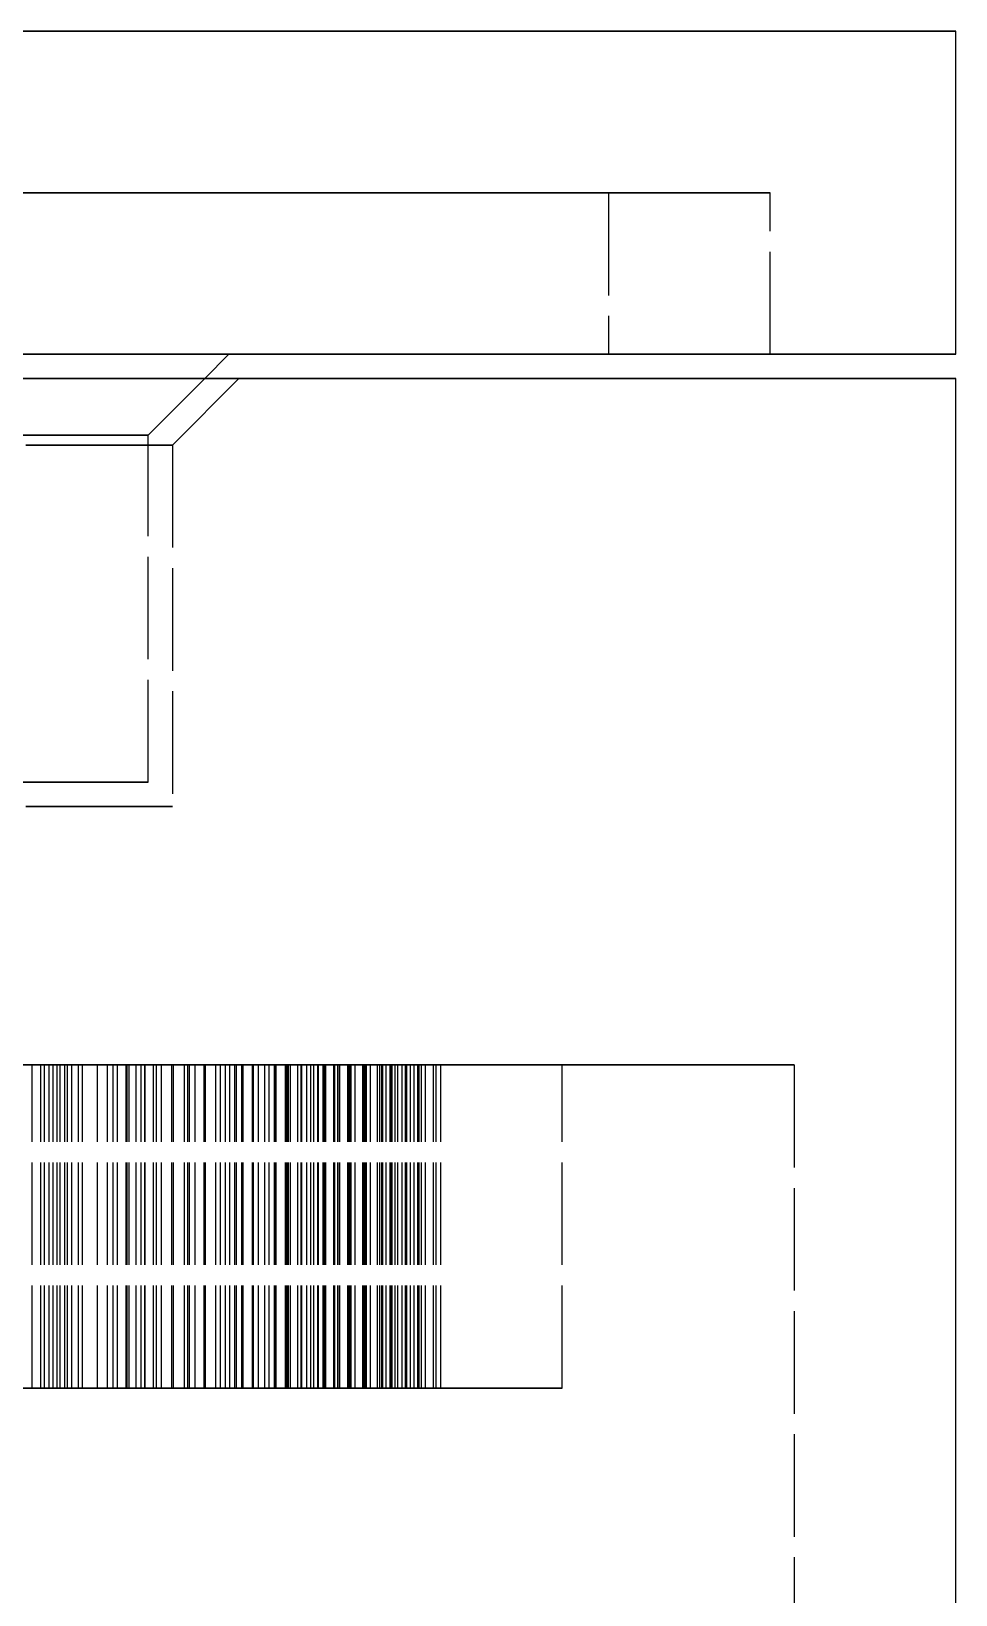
# Model space of a CAD drawing. Header units: millimetres. Extents: x -9 to 234, y -53 to 196.
# Drawn here: x 171.4 to 182.85, y 17.24 to 36.6 of the extents above; entities that cross this region are included whole.
import ezdxf

# ---------------------------------------------------------------- set-up
doc = ezdxf.new("R2010")
doc.units = ezdxf.units.MM
doc.linetypes.add('DASHED', pattern=[1.524, 1.27, -0.254])
doc.layers.add('HIDDEN', color=8, linetype='DASHED')
doc.layers.add('VISIBLE', color=7, linetype='CONTINUOUS')

msp = doc.modelspace()

# ---------------------------------------------------------------- linework, layer by layer
at = {"layer": 'HIDDEN'}
for points in [[(182.85, 36.6), (182.0881, 36.6), (181.32619, 36.6), (180.56429, 36.6), (179.80238, 36.6), (179.04048, 36.6), (178.27857, 36.6), (177.51667, 36.6), (176.75476, 36.6), (175.99286, 36.6), (175.23095, 36.6), (174.46905, 36.6), (173.70714, 36.6), (172.94524, 36.6), (172.18333, 36.6), (171.42143, 36.6), (170.65952, 36.6)], [(180.55, 34.6), (179.86111, 34.6), (179.17222, 34.6), (178.48333, 34.6), (177.79444, 34.6), (177.10556, 34.6), (176.41667, 34.6), (175.72778, 34.6), (175.03889, 34.6), (174.35, 34.6), (173.66111, 34.6), (172.97222, 34.6), (172.28333, 34.6), (171.59444, 34.6), (170.90556, 34.6)], [(180.55, 34.6), (179.86111, 34.6), (179.17222, 34.6), (178.48333, 34.6), (177.79444, 34.6), (177.10556, 34.6), (176.41667, 34.6), (175.72778, 34.6), (175.03889, 34.6), (174.35, 34.6), (173.66111, 34.6), (172.97222, 34.6), (172.28333, 34.6), (171.59444, 34.6), (170.90556, 34.6)], [(178.55, 34.6), (177.9246, 34.6), (177.29921, 34.6), (176.67381, 34.6), (176.04841, 34.6), (175.42302, 34.6), (174.79762, 34.6), (174.17222, 34.6), (173.54683, 34.6), (172.92143, 34.6), (172.29603, 34.6), (171.67063, 34.6), (171.04524, 34.6)], [(178.55, 34.6), (177.9246, 34.6), (177.29921, 34.6), (176.67381, 34.6), (176.04841, 34.6), (175.42302, 34.6), (174.79762, 34.6), (174.17222, 34.6), (173.54683, 34.6), (172.92143, 34.6), (172.29603, 34.6), (171.67063, 34.6), (171.04524, 34.6)], [(171.25, 34.6), (171.59444, 34.6), (171.93889, 34.6), (172.28333, 34.6), (172.62778, 34.6), (172.97222, 34.6), (173.31667, 34.6), (173.66111, 34.6), (174.00556, 34.6), (174.35, 34.6), (174.69444, 34.6), (175.03889, 34.6), (175.38333, 34.6), (175.72778, 34.6), (176.07222, 34.6), (176.41667, 34.6), (176.76111, 34.6), (177.10556, 34.6), (177.45, 34.6), (177.79444, 34.6), (178.13889, 34.6), (178.48333, 34.6), (178.82778, 34.6), (179.17222, 34.6), (179.51667, 34.6), (179.86111, 34.6), (180.20556, 34.6), (180.55, 34.6)], [(171.25, 34.6), (171.59444, 34.6), (171.93889, 34.6), (172.28333, 34.6), (172.62778, 34.6), (172.97222, 34.6), (173.31667, 34.6), (173.66111, 34.6), (174.00556, 34.6), (174.35, 34.6), (174.69444, 34.6), (175.03889, 34.6), (175.38333, 34.6), (175.72778, 34.6), (176.07222, 34.6), (176.41667, 34.6), (176.76111, 34.6), (177.10556, 34.6), (177.45, 34.6), (177.79444, 34.6), (178.13889, 34.6), (178.48333, 34.6), (178.82778, 34.6), (179.17222, 34.6), (179.51667, 34.6), (179.86111, 34.6), (180.20556, 34.6), (180.55, 34.6)], [(171.35794, 34.6), (171.67063, 34.6), (171.98333, 34.6), (172.29603, 34.6), (172.60873, 34.6), (172.92143, 34.6), (173.23413, 34.6), (173.54683, 34.6), (173.85952, 34.6), (174.17222, 34.6), (174.48492, 34.6), (174.79762, 34.6), (175.11032, 34.6), (175.42302, 34.6), (175.73571, 34.6), (176.04841, 34.6), (176.36111, 34.6), (176.67381, 34.6), (176.98651, 34.6), (177.29921, 34.6), (177.6119, 34.6), (177.9246, 34.6), (178.2373, 34.6), (178.55, 34.6)], [(171.35794, 34.6), (171.67063, 34.6), (171.98333, 34.6), (172.29603, 34.6), (172.60873, 34.6), (172.92143, 34.6), (173.23413, 34.6), (173.54683, 34.6), (173.85952, 34.6), (174.17222, 34.6), (174.48492, 34.6), (174.79762, 34.6), (175.11032, 34.6), (175.42302, 34.6), (175.73571, 34.6), (176.04841, 34.6), (176.36111, 34.6), (176.67381, 34.6), (176.98651, 34.6), (177.29921, 34.6), (177.6119, 34.6), (177.9246, 34.6), (178.2373, 34.6), (178.55, 34.6)], [(178.55, 34.6), (178.55, 32.6)], [(178.55, 34.6), (178.55, 32.6)], [(180.55, 32.6), (180.55, 34.6)], [(180.55, 32.6), (180.55, 34.6)], [(182.85, 32.6), (182.0881, 32.6), (181.32619, 32.6), (180.56429, 32.6), (179.80238, 32.6), (179.04048, 32.6), (178.27857, 32.6), (177.51667, 32.6), (176.75476, 32.6), (175.99286, 32.6), (175.23095, 32.6), (174.46905, 32.6), (173.70714, 32.6), (172.94524, 32.6), (172.18333, 32.6), (171.42143, 32.6), (170.65952, 32.6)], [(180.55, 32.6), (179.86111, 32.6), (179.17222, 32.6), (178.48333, 32.6), (177.79444, 32.6), (177.10556, 32.6), (176.41667, 32.6), (175.72778, 32.6), (175.03889, 32.6), (174.35, 32.6), (173.66111, 32.6), (172.97222, 32.6), (172.28333, 32.6), (171.59444, 32.6), (170.90556, 32.6)], [(180.55, 32.6), (179.86111, 32.6), (179.17222, 32.6), (178.48333, 32.6), (177.79444, 32.6), (177.10556, 32.6), (176.41667, 32.6), (175.72778, 32.6), (175.03889, 32.6), (174.35, 32.6), (173.66111, 32.6), (172.97222, 32.6), (172.28333, 32.6), (171.59444, 32.6), (170.90556, 32.6)], [(173.85, 32.6), (173.37381, 32.6), (172.89762, 32.6), (172.42143, 32.6), (171.94524, 32.6), (171.46905, 32.6), (170.99286, 32.6)], [(178.55, 32.6), (177.9246, 32.6), (177.29921, 32.6), (176.67381, 32.6), (176.04841, 32.6), (175.42302, 32.6), (174.79762, 32.6), (174.17222, 32.6), (173.54683, 32.6), (172.92143, 32.6), (172.29603, 32.6), (171.67063, 32.6), (171.04524, 32.6)], [(178.55, 32.6), (177.9246, 32.6), (177.29921, 32.6), (176.67381, 32.6), (176.04841, 32.6), (175.42302, 32.6), (174.79762, 32.6), (174.17222, 32.6), (173.54683, 32.6), (172.92143, 32.6), (172.29603, 32.6), (171.67063, 32.6), (171.04524, 32.6)], [(171.23095, 32.6), (171.46905, 32.6), (171.70714, 32.6), (171.94524, 32.6), (172.18333, 32.6), (172.42143, 32.6), (172.65952, 32.6), (172.89762, 32.6), (173.13571, 32.6), (173.37381, 32.6), (173.6119, 32.6), (173.85, 32.6)], [(171.25, 32.6), (171.59444, 32.6), (171.93889, 32.6), (172.28333, 32.6), (172.62778, 32.6), (172.97222, 32.6), (173.31667, 32.6), (173.66111, 32.6), (174.00556, 32.6), (174.35, 32.6), (174.69444, 32.6), (175.03889, 32.6), (175.38333, 32.6), (175.72778, 32.6), (176.07222, 32.6), (176.41667, 32.6), (176.76111, 32.6), (177.10556, 32.6), (177.45, 32.6), (177.79444, 32.6), (178.13889, 32.6), (178.48333, 32.6), (178.82778, 32.6), (179.17222, 32.6), (179.51667, 32.6), (179.86111, 32.6), (180.20556, 32.6), (180.55, 32.6)], [(171.25, 32.6), (171.59444, 32.6), (171.93889, 32.6), (172.28333, 32.6), (172.62778, 32.6), (172.97222, 32.6), (173.31667, 32.6), (173.66111, 32.6), (174.00556, 32.6), (174.35, 32.6), (174.69444, 32.6), (175.03889, 32.6), (175.38333, 32.6), (175.72778, 32.6), (176.07222, 32.6), (176.41667, 32.6), (176.76111, 32.6), (177.10556, 32.6), (177.45, 32.6), (177.79444, 32.6), (178.13889, 32.6), (178.48333, 32.6), (178.82778, 32.6), (179.17222, 32.6), (179.51667, 32.6), (179.86111, 32.6), (180.20556, 32.6), (180.55, 32.6)], [(171.35794, 32.6), (171.67063, 32.6), (171.98333, 32.6), (172.29603, 32.6), (172.60873, 32.6), (172.92143, 32.6), (173.23413, 32.6), (173.54683, 32.6), (173.85952, 32.6), (174.17222, 32.6), (174.48492, 32.6), (174.79762, 32.6), (175.11032, 32.6), (175.42302, 32.6), (175.73571, 32.6), (176.04841, 32.6), (176.36111, 32.6), (176.67381, 32.6), (176.98651, 32.6), (177.29921, 32.6), (177.6119, 32.6), (177.9246, 32.6), (178.2373, 32.6), (178.55, 32.6)], [(171.35794, 32.6), (171.67063, 32.6), (171.98333, 32.6), (172.29603, 32.6), (172.60873, 32.6), (172.92143, 32.6), (173.23413, 32.6), (173.54683, 32.6), (173.85952, 32.6), (174.17222, 32.6), (174.48492, 32.6), (174.79762, 32.6), (175.11032, 32.6), (175.42302, 32.6), (175.73571, 32.6), (176.04841, 32.6), (176.36111, 32.6), (176.67381, 32.6), (176.98651, 32.6), (177.29921, 32.6), (177.6119, 32.6), (177.9246, 32.6), (178.2373, 32.6), (178.55, 32.6)], [(182.85, 32.3), (182.0881, 32.3), (181.32619, 32.3), (180.56429, 32.3), (179.80238, 32.3), (179.04048, 32.3), (178.27857, 32.3), (177.51667, 32.3), (176.75476, 32.3), (175.99286, 32.3), (175.23095, 32.3), (174.46905, 32.3), (173.70714, 32.3), (172.94524, 32.3), (172.18333, 32.3), (171.42143, 32.3), (170.65952, 32.3)], [(173.97426, 32.3), (173.49413, 32.3), (173.01399, 32.3), (172.53386, 32.3), (172.05372, 32.3), (171.57359, 32.3), (171.09345, 32.3)], [(171.33352, 32.3), (171.57359, 32.3), (171.81365, 32.3), (172.05372, 32.3), (172.29379, 32.3), (172.53386, 32.3), (172.77393, 32.3), (173.01399, 32.3), (173.25406, 32.3), (173.49413, 32.3), (173.7342, 32.3), (173.97426, 32.3)], [(172.85, 31.6), (173.55, 32.3)], [(173.15, 31.47574), (173.97426, 32.3)], [(172.85, 31.6), (172.40556, 31.6), (171.96111, 31.6), (171.51667, 31.6), (171.07222, 31.6)], [(171.29444, 31.6), (171.51667, 31.6), (171.73889, 31.6), (171.96111, 31.6), (172.18333, 31.6), (172.40556, 31.6), (172.62778, 31.6), (172.85, 31.6)], [(172.85, 27.3), (172.85, 31.6)], [(171.33413, 31.47574), (171.56111, 31.47574), (171.7881, 31.47574), (172.01508, 31.47574), (172.24206, 31.47574), (172.46905, 31.47574), (172.69603, 31.47574), (172.92302, 31.47574), (173.15, 31.47574)], [(173.15, 31.47574), (172.69603, 31.47574), (172.24206, 31.47574), (171.7881, 31.47574), (171.33413, 31.47574)], [(173.15, 31.47574), (173.15, 27)], [(172.85, 27.3), (172.40556, 27.3), (171.96111, 27.3), (171.51667, 27.3), (171.07222, 27.3)], [(171.29444, 27.3), (171.51667, 27.3), (171.73889, 27.3), (171.96111, 27.3), (172.18333, 27.3), (172.40556, 27.3), (172.62778, 27.3), (172.85, 27.3)], [(171.33413, 27), (171.56111, 27), (171.7881, 27), (172.01508, 27), (172.24206, 27), (172.46905, 27), (172.69603, 27), (172.92302, 27), (173.15, 27)], [(173.15, 27), (172.69603, 27), (172.24206, 27), (171.7881, 27), (171.33413, 27)], [(171.07222, 23.8), (171.42143, 23.8), (171.77063, 23.8), (172.11984, 23.8), (172.46905, 23.8), (172.81825, 23.8), (173.16746, 23.8), (173.51667, 23.8), (173.86587, 23.8), (174.21508, 23.8), (174.56429, 23.8), (174.91349, 23.8), (175.2627, 23.8), (175.6119, 23.8), (175.96111, 23.8), (176.31032, 23.8), (176.65952, 23.8), (177.00873, 23.8), (177.35794, 23.8), (177.70714, 23.8), (178.05635, 23.8), (178.40556, 23.8), (178.75476, 23.8), (179.10397, 23.8), (179.45317, 23.8), (179.80238, 23.8), (180.15159, 23.8), (180.50079, 23.8), (180.85, 23.8)], [(180.85, 23.8), (180.15159, 23.8), (179.45317, 23.8), (178.75476, 23.8), (178.05635, 23.8), (177.35794, 23.8), (176.65952, 23.8), (175.96111, 23.8), (175.2627, 23.8), (174.56429, 23.8), (173.86587, 23.8), (173.16746, 23.8), (172.46905, 23.8), (171.77063, 23.8), (171.07222, 23.8)], [(171.29643, 23.8), (171.6, 23.8), (171.90357, 23.8), (172.20714, 23.8), (172.51071, 23.8), (172.81429, 23.8), (173.11786, 23.8), (173.42143, 23.8), (173.725, 23.8), (174.02857, 23.8), (174.33214, 23.8), (174.63571, 23.8), (174.93929, 23.8), (175.24286, 23.8), (175.54643, 23.8), (175.85, 23.8), (176.15357, 23.8), (176.45714, 23.8), (176.76071, 23.8), (177.06429, 23.8), (177.36786, 23.8), (177.67143, 23.8), (177.975, 23.8)], [(177.975, 23.8), (177.36786, 23.8), (176.76071, 23.8), (176.15357, 23.8), (175.54643, 23.8), (174.93929, 23.8), (174.33214, 23.8), (173.725, 23.8), (173.11786, 23.8), (172.51071, 23.8), (171.90357, 23.8), (171.29643, 23.8)], [(171.37558, 23.8), (171.56638, 23.8)], [(171.56638, 23.8), (171.37558, 23.8)], [(171.52217, 23.8), (171.41378, 23.8)], [(171.41378, 23.8), (171.67233, 23.8)], [(171.67233, 23.8), (171.41378, 23.8)], [(171.41378, 23.8), (171.52217, 23.8)], [(171.41378, 19.8), (171.41378, 23.8)], [(171.41378, 19.8), (171.41378, 23.8)], [(171.62503, 23.8), (171.52217, 23.8)], [(171.52217, 23.8), (171.62503, 23.8)], [(171.52217, 19.8), (171.52217, 23.8)], [(171.52217, 19.8), (171.52217, 23.8)], [(171.56638, 23.8), (171.76126, 23.8)], [(171.76126, 23.8), (171.56638, 23.8)], [(171.56638, 19.8), (171.56638, 23.8)], [(171.56638, 19.8), (171.56638, 23.8)], [(171.72276, 23.8), (171.62503, 23.8)], [(171.62503, 23.8), (171.72276, 23.8)], [(171.62503, 19.8), (171.62503, 23.8)], [(171.62503, 19.8), (171.62503, 23.8)], [(171.67233, 23.8), (171.85129, 23.8)], [(171.85129, 23.8), (171.67233, 23.8)], [(171.67233, 19.8), (171.67233, 23.8)], [(171.67233, 19.8), (171.67233, 23.8)], [(171.81565, 23.8), (171.72276, 23.8)], [(171.72276, 23.8), (171.81565, 23.8)], [(171.72276, 19.8), (171.72276, 23.8)], [(171.72276, 19.8), (171.72276, 23.8)], [(171.76126, 23.8), (171.98762, 23.8)], [(171.98762, 23.8), (171.76126, 23.8)], [(171.76126, 19.8), (171.76126, 23.8)], [(171.76126, 19.8), (171.76126, 23.8)], [(171.90389, 23.8), (171.81565, 23.8)], [(171.81565, 23.8), (171.90389, 23.8)], [(171.81565, 19.8), (171.81565, 23.8)], [(171.81565, 19.8), (171.81565, 23.8)], [(171.85129, 23.8), (172.03529, 23.8)], [(172.03529, 23.8), (171.85129, 23.8)], [(171.85129, 19.8), (171.85129, 23.8)], [(171.85129, 19.8), (171.85129, 23.8)], [(171.98762, 23.8), (171.90389, 23.8)], [(171.90389, 23.8), (171.98762, 23.8)], [(171.90389, 19.8), (171.90389, 23.8)], [(171.90389, 19.8), (171.90389, 23.8)], [(171.98762, 19.8), (171.98762, 23.8)], [(171.98762, 19.8), (171.98762, 23.8)], [(172.03529, 23.8), (172.22382, 23.8)], [(172.22382, 23.8), (172.03529, 23.8)], [(172.03529, 19.8), (172.03529, 23.8)], [(172.03529, 19.8), (172.03529, 23.8)], [(172.22382, 23.8), (172.4165, 23.8)], [(172.4165, 23.8), (172.22382, 23.8)], [(172.22382, 19.8), (172.22382, 23.8)], [(172.22382, 19.8), (172.22382, 23.8)], [(172.46993, 23.8), (172.34708, 23.8)], [(172.34708, 23.8), (172.57579, 23.8)], [(172.57579, 23.8), (172.34708, 23.8)], [(172.34708, 23.8), (172.46993, 23.8)], [(172.34708, 19.8), (172.34708, 23.8)], [(172.34708, 19.8), (172.34708, 23.8)], [(172.4165, 23.8), (172.61303, 23.8)], [(172.61303, 23.8), (172.4165, 23.8)], [(172.4165, 19.8), (172.4165, 23.8)], [(172.4165, 19.8), (172.4165, 23.8)], [(172.58785, 23.8), (172.46993, 23.8)], [(172.46993, 23.8), (172.58785, 23.8)], [(172.46993, 19.8), (172.46993, 23.8)], [(172.46993, 19.8), (172.46993, 23.8)], [(172.57579, 23.8), (172.76108, 23.8)], [(172.76108, 23.8), (172.57579, 23.8)], [(172.57579, 19.8), (172.57579, 23.8)], [(172.57579, 19.8), (172.57579, 23.8)], [(172.70118, 23.8), (172.58785, 23.8)], [(172.58785, 23.8), (172.70118, 23.8)], [(172.58785, 19.8), (172.58785, 23.8)], [(172.58785, 19.8), (172.58785, 23.8)], [(172.61303, 23.8), (172.81318, 23.8)], [(172.81318, 23.8), (172.61303, 23.8)], [(172.61303, 19.8), (172.61303, 23.8)], [(172.61303, 19.8), (172.61303, 23.8)], [(172.81016, 23.8), (172.70118, 23.8)], [(172.70118, 23.8), (172.81016, 23.8)], [(172.70118, 19.8), (172.70118, 23.8)], [(172.70118, 19.8), (172.70118, 23.8)], [(172.76108, 23.8), (172.95078, 23.8)], [(172.95078, 23.8), (172.76108, 23.8)], [(172.76108, 19.8), (172.76108, 23.8)], [(172.76108, 19.8), (172.76108, 23.8)], [(172.91495, 23.8), (172.81016, 23.8)], [(172.81016, 23.8), (172.91495, 23.8)], [(172.81016, 19.8), (172.81016, 23.8)], [(172.81016, 19.8), (172.81016, 23.8)], [(172.81318, 23.8), (173.01565, 23.8)], [(173.01565, 23.8), (172.81318, 23.8)], [(172.81318, 19.8), (172.81318, 23.8)], [(172.81318, 19.8), (172.81318, 23.8)], [(173.01565, 23.8), (172.91495, 23.8)], [(172.91495, 23.8), (173.01565, 23.8)], [(172.91495, 19.8), (172.91495, 23.8)], [(172.91495, 19.8), (172.91495, 23.8)], [(172.95078, 23.8), (173.14443, 23.8)], [(173.14443, 23.8), (172.95078, 23.8)], [(172.95078, 19.8), (172.95078, 23.8)], [(172.95078, 19.8), (172.95078, 23.8)], [(173.01565, 19.8), (173.01565, 23.8)], [(173.01565, 19.8), (173.01565, 23.8)], [(173.14443, 23.8), (173.34168, 23.8)], [(173.34168, 23.8), (173.14443, 23.8)], [(173.14443, 19.8), (173.14443, 23.8)], [(173.14443, 19.8), (173.14443, 23.8)], [(173.30149, 23.8), (173.16522, 23.8)], [(173.16522, 23.8), (173.36215, 23.8)], [(173.36215, 23.8), (173.16522, 23.8)], [(173.16522, 23.8), (173.30149, 23.8)], [(173.16522, 19.8), (173.16522, 23.8)], [(173.16522, 19.8), (173.16522, 23.8)], [(173.43346, 23.8), (173.30149, 23.8)], [(173.30149, 23.8), (173.43346, 23.8)], [(173.30149, 19.8), (173.30149, 23.8)], [(173.30149, 19.8), (173.30149, 23.8)], [(173.34168, 23.8), (173.54226, 23.8)], [(173.54226, 23.8), (173.34168, 23.8)], [(173.34168, 19.8), (173.34168, 23.8)], [(173.34168, 19.8), (173.34168, 23.8)], [(173.36215, 23.8), (173.55218, 23.8)], [(173.55218, 23.8), (173.36215, 23.8)], [(173.36215, 19.8), (173.36215, 23.8)], [(173.36215, 19.8), (173.36215, 23.8)], [(173.56142, 23.8), (173.43346, 23.8)], [(173.43346, 23.8), (173.56142, 23.8)], [(173.43346, 19.8), (173.43346, 23.8)], [(173.43346, 19.8), (173.43346, 23.8)], [(173.54226, 23.8), (173.74596, 23.8)], [(173.74596, 23.8), (173.54226, 23.8)], [(173.54226, 19.8), (173.54226, 23.8)], [(173.54226, 19.8), (173.54226, 23.8)], [(173.55218, 23.8), (173.74596, 23.8)], [(173.74596, 23.8), (173.55218, 23.8)], [(173.55218, 19.8), (173.55218, 23.8)], [(173.55218, 19.8), (173.55218, 23.8)], [(173.68555, 23.8), (173.56142, 23.8)], [(173.56142, 23.8), (173.68555, 23.8)], [(173.56142, 19.8), (173.56142, 23.8)], [(173.56142, 19.8), (173.56142, 23.8)], [(173.806, 23.8), (173.68555, 23.8)], [(173.68555, 23.8), (173.806, 23.8)], [(173.68555, 19.8), (173.68555, 23.8)], [(173.68555, 19.8), (173.68555, 23.8)], [(173.74596, 23.8), (173.92283, 23.8)], [(173.74596, 23.8), (173.94307, 23.8)], [(173.94307, 23.8), (173.74596, 23.8)], [(173.92283, 23.8), (173.74596, 23.8)], [(173.74596, 19.8), (173.74596, 23.8)], [(173.74596, 19.8), (173.74596, 23.8)], [(173.74596, 19.8), (173.74596, 23.8)], [(173.74596, 19.8), (173.74596, 23.8)], [(173.92283, 23.8), (173.806, 23.8)], [(173.806, 23.8), (173.92283, 23.8)], [(173.806, 19.8), (173.806, 23.8)], [(173.806, 19.8), (173.806, 23.8)], [(174.00976, 23.8), (173.86123, 23.8)], [(173.86123, 23.8), (174.0247, 23.8)], [(174.0247, 23.8), (173.86123, 23.8)], [(173.86123, 23.8), (174.00976, 23.8)], [(173.86123, 19.8), (173.86123, 23.8)], [(173.86123, 19.8), (173.86123, 23.8)], [(173.92283, 19.8), (173.92283, 23.8)], [(173.92283, 19.8), (173.92283, 23.8)], [(173.94307, 23.8), (174.14322, 23.8)], [(174.14322, 23.8), (173.94307, 23.8)], [(173.94307, 19.8), (173.94307, 23.8)], [(173.94307, 19.8), (173.94307, 23.8)], [(174.15465, 23.8), (174.00976, 23.8)], [(174.00976, 23.8), (174.15465, 23.8)], [(174.00976, 19.8), (174.00976, 23.8)], [(174.00976, 19.8), (174.00976, 23.8)], [(174.0247, 23.8), (174.21785, 23.8)], [(174.21785, 23.8), (174.0247, 23.8)], [(174.0247, 19.8), (174.0247, 23.8)], [(174.0247, 19.8), (174.0247, 23.8)], [(174.14322, 23.8), (174.34615, 23.8)], [(174.34615, 23.8), (174.14322, 23.8)], [(174.14322, 19.8), (174.14322, 23.8)], [(174.14322, 19.8), (174.14322, 23.8)], [(174.29615, 23.8), (174.15465, 23.8)], [(174.15465, 23.8), (174.29615, 23.8)], [(174.15465, 19.8), (174.15465, 23.8)], [(174.15465, 19.8), (174.15465, 23.8)], [(174.21785, 23.8), (174.41405, 23.8)], [(174.41405, 23.8), (174.21785, 23.8)], [(174.21785, 19.8), (174.21785, 23.8)], [(174.21785, 19.8), (174.21785, 23.8)], [(174.43438, 23.8), (174.29615, 23.8)], [(174.29615, 23.8), (174.43438, 23.8)], [(174.29615, 19.8), (174.29615, 23.8)], [(174.29615, 19.8), (174.29615, 23.8)], [(174.34615, 23.8), (174.55166, 23.8)], [(174.55166, 23.8), (174.34615, 23.8)], [(174.34615, 19.8), (174.34615, 23.8)], [(174.34615, 19.8), (174.34615, 23.8)], [(174.41405, 23.8), (174.61295, 23.8)], [(174.61295, 23.8), (174.41405, 23.8)], [(174.41405, 19.8), (174.41405, 23.8)], [(174.41405, 19.8), (174.41405, 23.8)], [(174.58869, 23.8), (174.42917, 23.8)], [(174.42917, 23.8), (174.55778, 23.8)], [(174.55778, 23.8), (174.42917, 23.8)], [(174.42917, 23.8), (174.58869, 23.8)], [(174.42917, 19.8), (174.42917, 23.8)], [(174.42917, 19.8), (174.42917, 23.8)], [(174.56945, 23.8), (174.43438, 23.8)], [(174.43438, 23.8), (174.56945, 23.8)], [(174.43438, 19.8), (174.43438, 23.8)], [(174.43438, 19.8), (174.43438, 23.8)], [(174.55166, 23.8), (174.70142, 23.8)], [(174.70142, 23.8), (174.55166, 23.8)], [(174.55166, 19.8), (174.55166, 23.8)], [(174.55166, 19.8), (174.55166, 23.8)], [(174.55778, 23.8), (174.75241, 23.8)], [(174.75241, 23.8), (174.55778, 23.8)], [(174.55778, 19.8), (174.55778, 23.8)], [(174.55778, 19.8), (174.55778, 23.8)], [(174.70142, 23.8), (174.56945, 23.8)], [(174.56945, 23.8), (174.70142, 23.8)], [(174.56945, 19.8), (174.56945, 23.8)], [(174.56945, 19.8), (174.56945, 23.8)], [(174.74527, 23.8), (174.58869, 23.8)], [(174.58869, 23.8), (174.74527, 23.8)], [(174.58869, 19.8), (174.58869, 23.8)], [(174.58869, 19.8), (174.58869, 23.8)], [(174.61295, 23.8), (174.81428, 23.8)], [(174.81428, 23.8), (174.61295, 23.8)], [(174.61295, 19.8), (174.61295, 23.8)], [(174.61295, 19.8), (174.61295, 23.8)], [(174.70142, 19.8), (174.70142, 23.8)], [(174.70142, 19.8), (174.70142, 23.8)], [(174.89909, 23.8), (174.74527, 23.8)], [(174.74527, 23.8), (174.89909, 23.8)], [(174.74527, 19.8), (174.74527, 23.8)], [(174.74527, 19.8), (174.74527, 23.8)], [(174.75241, 23.8), (174.94936, 23.8)], [(174.94936, 23.8), (174.75241, 23.8)], [(174.75241, 19.8), (174.75241, 23.8)], [(174.75241, 19.8), (174.75241, 23.8)], [(174.81428, 23.8), (175.01782, 23.8)], [(175.01782, 23.8), (174.81428, 23.8)], [(174.81428, 19.8), (174.81428, 23.8)], [(174.81428, 19.8), (174.81428, 23.8)], [(175.03334, 23.8), (174.86419, 23.8)], [(174.86419, 23.8), (174.95685, 23.8)], [(174.95685, 23.8), (174.86419, 23.8)], [(174.86419, 23.8), (175.03334, 23.8)], [(174.86419, 19.8), (174.86419, 23.8)], [(174.86419, 19.8), (174.86419, 23.8)], [(175.05025, 23.8), (174.89909, 23.8)], [(174.89909, 23.8), (175.05025, 23.8)], [(174.89909, 19.8), (174.89909, 23.8)], [(174.89909, 19.8), (174.89909, 23.8)], [(174.94936, 23.8), (175.14834, 23.8)], [(175.14834, 23.8), (174.94936, 23.8)], [(174.94936, 19.8), (174.94936, 23.8)], [(174.94936, 19.8), (174.94936, 23.8)], [(174.95685, 23.8), (175.15129, 23.8)], [(175.15129, 23.8), (174.95685, 23.8)], [(174.95685, 19.8), (174.95685, 23.8)], [(174.95685, 19.8), (174.95685, 23.8)], [(175.01782, 23.8), (175.22339, 23.8)], [(175.22339, 23.8), (175.01782, 23.8)], [(175.01782, 19.8), (175.01782, 23.8)], [(175.01782, 19.8), (175.01782, 23.8)], [(175.20028, 23.8), (175.03334, 23.8)], [(175.03334, 23.8), (175.20028, 23.8)], [(175.03334, 19.8), (175.03334, 23.8)], [(175.03334, 19.8), (175.03334, 23.8)], [(175.1988, 23.8), (175.05025, 23.8)], [(175.05025, 23.8), (175.1988, 23.8)], [(175.05025, 19.8), (175.05025, 23.8)], [(175.05025, 19.8), (175.05025, 23.8)], [(175.14834, 23.8), (175.34914, 23.8)], [(175.34914, 23.8), (175.14834, 23.8)], [(175.14834, 19.8), (175.14834, 23.8)], [(175.14834, 19.8), (175.14834, 23.8)], [(175.15129, 23.8), (175.34731, 23.8)], [(175.34731, 23.8), (175.15129, 23.8)], [(175.15129, 19.8), (175.15129, 23.8)], [(175.15129, 19.8), (175.15129, 23.8)], [(175.33992, 23.8), (175.16259, 23.8)], [(175.16259, 23.8), (175.2185, 23.8)], [(175.2185, 23.8), (175.16259, 23.8)], [(175.16259, 23.8), (175.33992, 23.8)], [(175.16259, 19.8), (175.16259, 23.8)], [(175.16259, 19.8), (175.16259, 23.8)], [(175.34476, 23.8), (175.1988, 23.8)], [(175.1988, 23.8), (175.34476, 23.8)], [(175.1988, 19.8), (175.1988, 23.8)], [(175.1988, 19.8), (175.1988, 23.8)], [(175.36511, 23.8), (175.20028, 23.8)], [(175.20028, 23.8), (175.36511, 23.8)], [(175.20028, 19.8), (175.20028, 23.8)], [(175.20028, 19.8), (175.20028, 23.8)], [(175.2185, 23.8), (175.41109, 23.8)], [(175.41109, 23.8), (175.2185, 23.8)], [(175.2185, 19.8), (175.2185, 23.8)], [(175.2185, 19.8), (175.2185, 23.8)], [(175.22339, 23.8), (175.34476, 23.8)], [(175.34476, 23.8), (175.22339, 23.8)], [(175.22339, 19.8), (175.22339, 23.8)], [(175.22339, 19.8), (175.22339, 23.8)], [(175.50581, 23.8), (175.32181, 23.8)], [(175.32181, 23.8), (175.3405, 23.8)], [(175.3405, 23.8), (175.32181, 23.8)], [(175.32181, 23.8), (175.50581, 23.8)], [(175.32181, 19.8), (175.32181, 23.8)], [(175.32181, 19.8), (175.32181, 23.8)], [(175.51579, 23.8), (175.33992, 23.8)], [(175.33992, 23.8), (175.51579, 23.8)], [(175.33992, 19.8), (175.33992, 23.8)], [(175.33992, 19.8), (175.33992, 23.8)], [(175.3405, 23.8), (175.5296, 23.8)], [(175.5296, 23.8), (175.3405, 23.8)], [(175.3405, 19.8), (175.3405, 23.8)], [(175.3405, 19.8), (175.3405, 23.8)], [(175.34476, 19.8), (175.34476, 23.8)], [(175.34476, 19.8), (175.34476, 23.8)], [(175.34731, 23.8), (175.54468, 23.8)], [(175.54468, 23.8), (175.34731, 23.8)], [(175.34731, 19.8), (175.34731, 23.8)], [(175.34731, 19.8), (175.34731, 23.8)], [(175.34914, 23.8), (175.55155, 23.8)], [(175.55155, 23.8), (175.34914, 23.8)], [(175.34914, 19.8), (175.34914, 23.8)], [(175.34914, 19.8), (175.34914, 23.8)], [(175.5279, 23.8), (175.36511, 23.8)], [(175.36511, 23.8), (175.5279, 23.8)], [(175.36511, 19.8), (175.36511, 23.8)], [(175.36511, 19.8), (175.36511, 23.8)], [(175.41109, 23.8), (175.60451, 23.8)], [(175.60451, 23.8), (175.41109, 23.8)], [(175.41109, 19.8), (175.41109, 23.8)], [(175.41109, 19.8), (175.41109, 23.8)], [(175.68911, 23.8), (175.50581, 23.8)], [(175.50581, 23.8), (175.68911, 23.8)], [(175.50581, 19.8), (175.50581, 23.8)], [(175.50581, 19.8), (175.50581, 23.8)], [(175.69023, 23.8), (175.51579, 23.8)], [(175.51579, 23.8), (175.69023, 23.8)], [(175.51579, 19.8), (175.51579, 23.8)], [(175.51579, 19.8), (175.51579, 23.8)], [(175.68865, 23.8), (175.5279, 23.8)], [(175.5279, 23.8), (175.68865, 23.8)], [(175.5279, 19.8), (175.5279, 23.8)], [(175.5279, 19.8), (175.5279, 23.8)], [(175.5296, 23.8), (175.71877, 23.8)], [(175.71877, 23.8), (175.5296, 23.8)], [(175.5296, 19.8), (175.5296, 23.8)], [(175.5296, 19.8), (175.5296, 23.8)], [(175.54468, 23.8), (175.74323, 23.8)], [(175.74323, 23.8), (175.54468, 23.8)], [(175.54468, 19.8), (175.54468, 23.8)], [(175.54468, 19.8), (175.54468, 23.8)], [(175.55155, 23.8), (175.75543, 23.8)], [(175.75543, 23.8), (175.55155, 23.8)], [(175.55155, 19.8), (175.55155, 23.8)], [(175.55155, 19.8), (175.55155, 23.8)], [(175.60451, 23.8), (175.79859, 23.8)], [(175.79859, 23.8), (175.60451, 23.8)], [(175.60451, 19.8), (175.60451, 23.8)], [(175.60451, 19.8), (175.60451, 23.8)], [(175.84738, 23.8), (175.68865, 23.8)], [(175.68865, 23.8), (175.84738, 23.8)], [(175.68865, 19.8), (175.68865, 23.8)], [(175.68865, 19.8), (175.68865, 23.8)], [(175.87168, 23.8), (175.68911, 23.8)], [(175.68911, 23.8), (175.87168, 23.8)], [(175.68911, 19.8), (175.68911, 23.8)], [(175.68911, 19.8), (175.68911, 23.8)], [(175.86326, 23.8), (175.69023, 23.8)], [(175.69023, 23.8), (175.86326, 23.8)], [(175.69023, 19.8), (175.69023, 23.8)], [(175.69023, 19.8), (175.69023, 23.8)], [(175.71877, 23.8), (175.9079, 23.8)], [(175.9079, 23.8), (175.71877, 23.8)], [(175.71877, 19.8), (175.71877, 23.8)], [(175.71877, 19.8), (175.71877, 23.8)], [(175.74323, 23.8), (175.9428, 23.8)], [(175.9428, 23.8), (175.74323, 23.8)], [(175.74323, 19.8), (175.74323, 23.8)], [(175.74323, 19.8), (175.74323, 23.8)], [(175.75543, 23.8), (175.84738, 23.8)], [(175.84738, 23.8), (175.75543, 23.8)], [(175.75543, 19.8), (175.75543, 23.8)], [(175.75543, 19.8), (175.75543, 23.8)], [(175.79859, 23.8), (175.9932, 23.8)], [(175.9932, 23.8), (175.79859, 23.8)], [(175.79859, 19.8), (175.79859, 23.8)], [(175.79859, 19.8), (175.79859, 23.8)], [(175.84738, 19.8), (175.84738, 23.8)], [(175.84738, 19.8), (175.84738, 23.8)], [(176.03485, 23.8), (175.86326, 23.8)], [(175.86326, 23.8), (176.03485, 23.8)], [(175.86326, 19.8), (175.86326, 23.8)], [(175.86326, 19.8), (175.86326, 23.8)], [(176.05347, 23.8), (175.87168, 23.8)], [(175.87168, 23.8), (176.05347, 23.8)], [(175.87168, 19.8), (175.87168, 23.8)], [(175.87168, 19.8), (175.87168, 23.8)], [(175.9079, 23.8), (176.09691, 23.8)], [(176.09691, 23.8), (175.9079, 23.8)], [(175.9079, 19.8), (175.9079, 23.8)], [(175.9079, 19.8), (175.9079, 23.8)], [(175.9428, 23.8), (176.14325, 23.8)], [(176.14325, 23.8), (175.9428, 23.8)], [(175.9428, 19.8), (175.9428, 23.8)], [(175.9428, 19.8), (175.9428, 23.8)], [(175.9932, 23.8), (176.18821, 23.8)], [(176.18821, 23.8), (175.9932, 23.8)], [(175.9932, 19.8), (175.9932, 23.8)], [(175.9932, 19.8), (175.9932, 23.8)], [(176.20498, 23.8), (176.03485, 23.8)], [(176.03485, 23.8), (176.20498, 23.8)], [(176.03485, 19.8), (176.03485, 23.8)], [(176.03485, 19.8), (176.03485, 23.8)], [(176.23444, 23.8), (176.05347, 23.8)], [(176.05347, 23.8), (176.23444, 23.8)], [(176.05347, 19.8), (176.05347, 23.8)], [(176.05347, 19.8), (176.05347, 23.8)], [(176.09691, 23.8), (176.2857, 23.8)], [(176.2857, 23.8), (176.09691, 23.8)], [(176.09691, 19.8), (176.09691, 23.8)], [(176.09691, 19.8), (176.09691, 23.8)], [(176.14325, 23.8), (176.20498, 23.8)], [(176.20498, 23.8), (176.14325, 23.8)], [(176.14325, 19.8), (176.14325, 23.8)], [(176.14325, 19.8), (176.14325, 23.8)], [(176.18821, 23.8), (176.38352, 23.8)], [(176.38352, 23.8), (176.18821, 23.8)], [(176.18821, 19.8), (176.18821, 23.8)], [(176.18821, 19.8), (176.18821, 23.8)], [(176.20498, 19.8), (176.20498, 23.8)], [(176.20498, 19.8), (176.20498, 23.8)], [(176.41452, 23.8), (176.23444, 23.8)], [(176.23444, 23.8), (176.41452, 23.8)], [(176.23444, 19.8), (176.23444, 23.8)], [(176.23444, 19.8), (176.23444, 23.8)], [(176.2857, 23.8), (176.4742, 23.8)], [(176.4742, 23.8), (176.2857, 23.8)], [(176.2857, 19.8), (176.2857, 23.8)], [(176.2857, 19.8), (176.2857, 23.8)], [(176.38352, 23.8), (176.41452, 23.8)], [(176.41452, 23.8), (176.38352, 23.8)], [(176.38352, 19.8), (176.38352, 23.8)], [(176.38352, 19.8), (176.38352, 23.8)], [(176.41452, 19.8), (176.41452, 23.8)], [(176.41452, 19.8), (176.41452, 23.8)], [(176.4742, 19.8), (176.4742, 23.8)], [(176.4742, 19.8), (176.4742, 23.8)], [(177.975, 19.8), (177.975, 23.8)], [(180.85, 23.8), (180.85, -15.2)], [(171.29643, 19.8), (171.6, 19.8), (171.90357, 19.8), (172.20714, 19.8), (172.51071, 19.8), (172.81429, 19.8), (173.11786, 19.8), (173.42143, 19.8), (173.725, 19.8), (174.02857, 19.8), (174.33214, 19.8), (174.63571, 19.8), (174.93929, 19.8), (175.24286, 19.8), (175.54643, 19.8), (175.85, 19.8), (176.15357, 19.8), (176.45714, 19.8), (176.76071, 19.8), (177.06429, 19.8), (177.36786, 19.8), (177.67143, 19.8), (177.975, 19.8)], [(177.975, 19.8), (177.36786, 19.8), (176.76071, 19.8), (176.15357, 19.8), (175.54643, 19.8), (174.93929, 19.8), (174.33214, 19.8), (173.725, 19.8), (173.11786, 19.8), (172.51071, 19.8), (171.90357, 19.8), (171.29643, 19.8)], [(171.37558, 19.8), (171.56638, 19.8)], [(171.56638, 19.8), (171.37558, 19.8)], [(171.52217, 19.8), (171.41378, 19.8)], [(171.41378, 19.8), (171.67233, 19.8)], [(171.67233, 19.8), (171.41378, 19.8)], [(171.41378, 19.8), (171.52217, 19.8)], [(171.62503, 19.8), (171.52217, 19.8)], [(171.52217, 19.8), (171.62503, 19.8)], [(171.56638, 19.8), (171.76126, 19.8)], [(171.76126, 19.8), (171.56638, 19.8)], [(171.72276, 19.8), (171.62503, 19.8)], [(171.62503, 19.8), (171.72276, 19.8)], [(171.67233, 19.8), (171.85129, 19.8)], [(171.85129, 19.8), (171.67233, 19.8)], [(171.81565, 19.8), (171.72276, 19.8)], [(171.72276, 19.8), (171.81565, 19.8)], [(171.76126, 19.8), (171.98762, 19.8)], [(171.98762, 19.8), (171.76126, 19.8)], [(171.90389, 19.8), (171.81565, 19.8)], [(171.81565, 19.8), (171.90389, 19.8)], [(171.85129, 19.8), (172.03529, 19.8)], [(172.03529, 19.8), (171.85129, 19.8)], [(171.98762, 19.8), (171.90389, 19.8)], [(171.90389, 19.8), (171.98762, 19.8)], [(172.03529, 19.8), (172.22382, 19.8)], [(172.22382, 19.8), (172.03529, 19.8)], [(172.22382, 19.8), (172.4165, 19.8)], [(172.4165, 19.8), (172.22382, 19.8)], [(172.46993, 19.8), (172.34708, 19.8)], [(172.34708, 19.8), (172.57579, 19.8)], [(172.57579, 19.8), (172.34708, 19.8)], [(172.34708, 19.8), (172.46993, 19.8)], [(172.4165, 19.8), (172.61303, 19.8)], [(172.61303, 19.8), (172.4165, 19.8)], [(172.58785, 19.8), (172.46993, 19.8)], [(172.46993, 19.8), (172.58785, 19.8)], [(172.57579, 19.8), (172.76108, 19.8)], [(172.76108, 19.8), (172.57579, 19.8)], [(172.70118, 19.8), (172.58785, 19.8)], [(172.58785, 19.8), (172.70118, 19.8)], [(172.61303, 19.8), (172.81318, 19.8)], [(172.81318, 19.8), (172.61303, 19.8)], [(172.81016, 19.8), (172.70118, 19.8)], [(172.70118, 19.8), (172.81016, 19.8)], [(172.76108, 19.8), (172.95078, 19.8)], [(172.95078, 19.8), (172.76108, 19.8)], [(172.91495, 19.8), (172.81016, 19.8)], [(172.81016, 19.8), (172.91495, 19.8)], [(172.81318, 19.8), (173.01565, 19.8)], [(173.01565, 19.8), (172.81318, 19.8)], [(173.01565, 19.8), (172.91495, 19.8)], [(172.91495, 19.8), (173.01565, 19.8)], [(172.95078, 19.8), (173.14443, 19.8)], [(173.14443, 19.8), (172.95078, 19.8)], [(173.14443, 19.8), (173.34168, 19.8)], [(173.34168, 19.8), (173.14443, 19.8)], [(173.30149, 19.8), (173.16522, 19.8)], [(173.16522, 19.8), (173.36215, 19.8)], [(173.36215, 19.8), (173.16522, 19.8)], [(173.16522, 19.8), (173.30149, 19.8)], [(173.43346, 19.8), (173.30149, 19.8)], [(173.30149, 19.8), (173.43346, 19.8)], [(173.34168, 19.8), (173.54226, 19.8)], [(173.54226, 19.8), (173.34168, 19.8)], [(173.36215, 19.8), (173.55218, 19.8)], [(173.55218, 19.8), (173.36215, 19.8)], [(173.56142, 19.8), (173.43346, 19.8)], [(173.43346, 19.8), (173.56142, 19.8)], [(173.54226, 19.8), (173.74596, 19.8)], [(173.74596, 19.8), (173.54226, 19.8)], [(173.55218, 19.8), (173.74596, 19.8)], [(173.74596, 19.8), (173.55218, 19.8)], [(173.68555, 19.8), (173.56142, 19.8)], [(173.56142, 19.8), (173.68555, 19.8)], [(173.806, 19.8), (173.68555, 19.8)], [(173.68555, 19.8), (173.806, 19.8)], [(173.74596, 19.8), (173.92283, 19.8)], [(173.74596, 19.8), (173.94307, 19.8)], [(173.94307, 19.8), (173.74596, 19.8)], [(173.92283, 19.8), (173.74596, 19.8)], [(173.92283, 19.8), (173.806, 19.8)], [(173.806, 19.8), (173.92283, 19.8)], [(174.00976, 19.8), (173.86123, 19.8)], [(173.86123, 19.8), (174.0247, 19.8)], [(174.0247, 19.8), (173.86123, 19.8)], [(173.86123, 19.8), (174.00976, 19.8)], [(173.94307, 19.8), (174.14322, 19.8)], [(174.14322, 19.8), (173.94307, 19.8)], [(174.15465, 19.8), (174.00976, 19.8)], [(174.00976, 19.8), (174.15465, 19.8)], [(174.0247, 19.8), (174.21785, 19.8)], [(174.21785, 19.8), (174.0247, 19.8)], [(174.14322, 19.8), (174.34615, 19.8)], [(174.34615, 19.8), (174.14322, 19.8)], [(174.29615, 19.8), (174.15465, 19.8)], [(174.15465, 19.8), (174.29615, 19.8)], [(174.21785, 19.8), (174.41405, 19.8)], [(174.41405, 19.8), (174.21785, 19.8)], [(174.43438, 19.8), (174.29615, 19.8)], [(174.29615, 19.8), (174.43438, 19.8)], [(174.34615, 19.8), (174.55166, 19.8)], [(174.55166, 19.8), (174.34615, 19.8)], [(174.41405, 19.8), (174.61295, 19.8)], [(174.61295, 19.8), (174.41405, 19.8)], [(174.58869, 19.8), (174.42917, 19.8)], [(174.42917, 19.8), (174.55778, 19.8)], [(174.55778, 19.8), (174.42917, 19.8)], [(174.42917, 19.8), (174.58869, 19.8)], [(174.56945, 19.8), (174.43438, 19.8)], [(174.43438, 19.8), (174.56945, 19.8)], [(174.55166, 19.8), (174.70142, 19.8)], [(174.70142, 19.8), (174.55166, 19.8)], [(174.55778, 19.8), (174.75241, 19.8)], [(174.75241, 19.8), (174.55778, 19.8)], [(174.70142, 19.8), (174.56945, 19.8)], [(174.56945, 19.8), (174.70142, 19.8)], [(174.74527, 19.8), (174.58869, 19.8)], [(174.58869, 19.8), (174.74527, 19.8)], [(174.61295, 19.8), (174.81428, 19.8)], [(174.81428, 19.8), (174.61295, 19.8)], [(174.89909, 19.8), (174.74527, 19.8)], [(174.74527, 19.8), (174.89909, 19.8)], [(174.75241, 19.8), (174.94936, 19.8)], [(174.94936, 19.8), (174.75241, 19.8)], [(174.81428, 19.8), (175.01782, 19.8)], [(175.01782, 19.8), (174.81428, 19.8)], [(175.03334, 19.8), (174.86419, 19.8)], [(174.86419, 19.8), (174.95685, 19.8)], [(174.95685, 19.8), (174.86419, 19.8)], [(174.86419, 19.8), (175.03334, 19.8)], [(175.05025, 19.8), (174.89909, 19.8)], [(174.89909, 19.8), (175.05025, 19.8)], [(174.94936, 19.8), (175.14834, 19.8)], [(175.14834, 19.8), (174.94936, 19.8)], [(174.95685, 19.8), (175.15129, 19.8)], [(175.15129, 19.8), (174.95685, 19.8)], [(175.01782, 19.8), (175.22339, 19.8)], [(175.22339, 19.8), (175.01782, 19.8)], [(175.20028, 19.8), (175.03334, 19.8)], [(175.03334, 19.8), (175.20028, 19.8)], [(175.1988, 19.8), (175.05025, 19.8)], [(175.05025, 19.8), (175.1988, 19.8)], [(175.14834, 19.8), (175.34914, 19.8)], [(175.34914, 19.8), (175.14834, 19.8)], [(175.15129, 19.8), (175.34731, 19.8)], [(175.34731, 19.8), (175.15129, 19.8)], [(175.33992, 19.8), (175.16259, 19.8)], [(175.16259, 19.8), (175.2185, 19.8)], [(175.2185, 19.8), (175.16259, 19.8)], [(175.16259, 19.8), (175.33992, 19.8)], [(175.34476, 19.8), (175.1988, 19.8)], [(175.1988, 19.8), (175.34476, 19.8)], [(175.36511, 19.8), (175.20028, 19.8)], [(175.20028, 19.8), (175.36511, 19.8)], [(175.2185, 19.8), (175.41109, 19.8)], [(175.41109, 19.8), (175.2185, 19.8)], [(175.22339, 19.8), (175.34476, 19.8)], [(175.34476, 19.8), (175.22339, 19.8)], [(175.50581, 19.8), (175.32181, 19.8)], [(175.32181, 19.8), (175.3405, 19.8)], [(175.3405, 19.8), (175.32181, 19.8)], [(175.32181, 19.8), (175.50581, 19.8)], [(175.51579, 19.8), (175.33992, 19.8)], [(175.33992, 19.8), (175.51579, 19.8)], [(175.3405, 19.8), (175.5296, 19.8)], [(175.5296, 19.8), (175.3405, 19.8)], [(175.34731, 19.8), (175.54468, 19.8)], [(175.54468, 19.8), (175.34731, 19.8)], [(175.34914, 19.8), (175.55155, 19.8)], [(175.55155, 19.8), (175.34914, 19.8)], [(175.5279, 19.8), (175.36511, 19.8)], [(175.36511, 19.8), (175.5279, 19.8)], [(175.41109, 19.8), (175.60451, 19.8)], [(175.60451, 19.8), (175.41109, 19.8)], [(175.68911, 19.8), (175.50581, 19.8)], [(175.50581, 19.8), (175.68911, 19.8)], [(175.69023, 19.8), (175.51579, 19.8)], [(175.51579, 19.8), (175.69023, 19.8)], [(175.68865, 19.8), (175.5279, 19.8)], [(175.5279, 19.8), (175.68865, 19.8)], [(175.5296, 19.8), (175.71877, 19.8)], [(175.71877, 19.8), (175.5296, 19.8)], [(175.54468, 19.8), (175.74323, 19.8)], [(175.74323, 19.8), (175.54468, 19.8)], [(175.55155, 19.8), (175.75543, 19.8)], [(175.75543, 19.8), (175.55155, 19.8)], [(175.60451, 19.8), (175.79859, 19.8)], [(175.79859, 19.8), (175.60451, 19.8)], [(175.84738, 19.8), (175.68865, 19.8)], [(175.68865, 19.8), (175.84738, 19.8)], [(175.87168, 19.8), (175.68911, 19.8)], [(175.68911, 19.8), (175.87168, 19.8)], [(175.86326, 19.8), (175.69023, 19.8)], [(175.69023, 19.8), (175.86326, 19.8)], [(175.71877, 19.8), (175.9079, 19.8)], [(175.9079, 19.8), (175.71877, 19.8)], [(175.74323, 19.8), (175.9428, 19.8)], [(175.9428, 19.8), (175.74323, 19.8)], [(175.75543, 19.8), (175.84738, 19.8)], [(175.84738, 19.8), (175.75543, 19.8)], [(175.79859, 19.8), (175.9932, 19.8)], [(175.9932, 19.8), (175.79859, 19.8)], [(176.03485, 19.8), (175.86326, 19.8)], [(175.86326, 19.8), (176.03485, 19.8)], [(176.05347, 19.8), (175.87168, 19.8)], [(175.87168, 19.8), (176.05347, 19.8)], [(175.9079, 19.8), (176.09691, 19.8)], [(176.09691, 19.8), (175.9079, 19.8)], [(175.9428, 19.8), (176.14325, 19.8)], [(176.14325, 19.8), (175.9428, 19.8)], [(175.9932, 19.8), (176.18821, 19.8)], [(176.18821, 19.8), (175.9932, 19.8)], [(176.20498, 19.8), (176.03485, 19.8)], [(176.03485, 19.8), (176.20498, 19.8)], [(176.23444, 19.8), (176.05347, 19.8)], [(176.05347, 19.8), (176.23444, 19.8)], [(176.09691, 19.8), (176.2857, 19.8)], [(176.2857, 19.8), (176.09691, 19.8)], [(176.14325, 19.8), (176.20498, 19.8)], [(176.20498, 19.8), (176.14325, 19.8)], [(176.18821, 19.8), (176.38352, 19.8)], [(176.38352, 19.8), (176.18821, 19.8)], [(176.41452, 19.8), (176.23444, 19.8)], [(176.23444, 19.8), (176.41452, 19.8)], [(176.2857, 19.8), (176.4742, 19.8)], [(176.4742, 19.8), (176.2857, 19.8)], [(176.38352, 19.8), (176.41452, 19.8)], [(176.41452, 19.8), (176.38352, 19.8)]]:
    msp.add_lwpolyline(points, dxfattribs=at)
at = {"layer": 'VISIBLE'}
for points in [[(171.04048, 36.6), (171.42143, 36.6), (171.80238, 36.6), (172.18333, 36.6), (172.56429, 36.6), (172.94524, 36.6), (173.32619, 36.6), (173.70714, 36.6), (174.0881, 36.6), (174.46905, 36.6), (174.85, 36.6), (175.23095, 36.6), (175.6119, 36.6), (175.99286, 36.6), (176.37381, 36.6), (176.75476, 36.6), (177.13571, 36.6), (177.51667, 36.6), (177.89762, 36.6), (178.27857, 36.6), (178.65952, 36.6), (179.04048, 36.6), (179.42143, 36.6), (179.80238, 36.6), (180.18333, 36.6), (180.56429, 36.6), (180.94524, 36.6), (181.32619, 36.6), (181.70714, 36.6), (182.0881, 36.6), (182.46905, 36.6), (182.85, 36.6)], [(182.85, 32.6), (182.85, 36.6)], [(171.04048, 32.6), (171.42143, 32.6), (171.80238, 32.6), (172.18333, 32.6), (172.56429, 32.6), (172.94524, 32.6), (173.32619, 32.6), (173.70714, 32.6), (174.0881, 32.6), (174.46905, 32.6), (174.85, 32.6), (175.23095, 32.6), (175.6119, 32.6), (175.99286, 32.6), (176.37381, 32.6), (176.75476, 32.6), (177.13571, 32.6), (177.51667, 32.6), (177.89762, 32.6), (178.27857, 32.6), (178.65952, 32.6), (179.04048, 32.6), (179.42143, 32.6), (179.80238, 32.6), (180.18333, 32.6), (180.56429, 32.6), (180.94524, 32.6), (181.32619, 32.6), (181.70714, 32.6), (182.0881, 32.6), (182.46905, 32.6), (182.85, 32.6)], [(173.55, 32.3), (173.85, 32.6)], [(171.04048, 32.3), (171.42143, 32.3), (171.80238, 32.3), (172.18333, 32.3), (172.56429, 32.3), (172.94524, 32.3), (173.32619, 32.3), (173.70714, 32.3), (174.0881, 32.3), (174.46905, 32.3), (174.85, 32.3), (175.23095, 32.3), (175.6119, 32.3), (175.99286, 32.3), (176.37381, 32.3), (176.75476, 32.3), (177.13571, 32.3), (177.51667, 32.3), (177.89762, 32.3), (178.27857, 32.3), (178.65952, 32.3), (179.04048, 32.3), (179.42143, 32.3), (179.80238, 32.3), (180.18333, 32.3), (180.56429, 32.3), (180.94524, 32.3), (181.32619, 32.3), (181.70714, 32.3), (182.0881, 32.3), (182.46905, 32.3), (182.85, 32.3)], [(182.85, -15.2), (182.85, 32.3)]]:
    msp.add_lwpolyline(points, dxfattribs=at)

doc.saveas('drawing.dxf')
